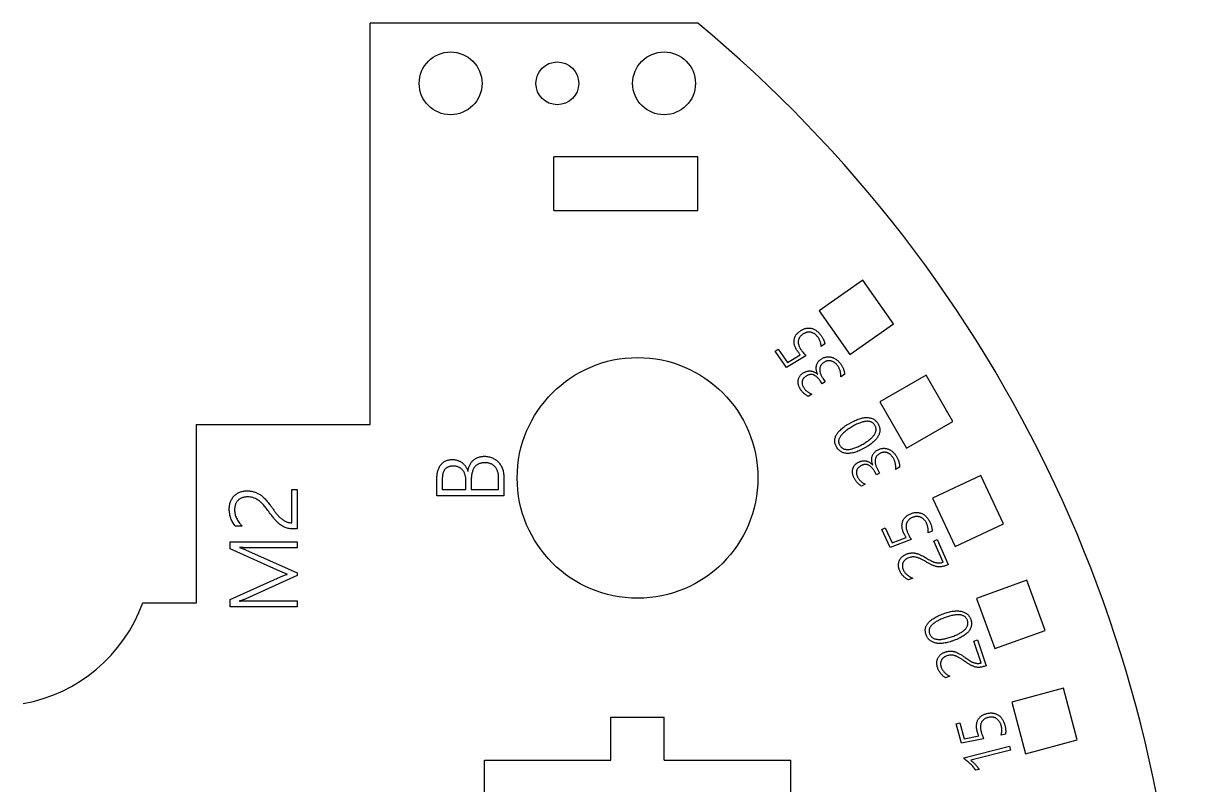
# Model space of a CAD drawing. Header units: millimetres. Extents: x 17 to 217, y -252 to -83.
# Drawn here: x 130 to 216.6, y -140 to -83.1 of the extents above; entities that cross this region are included whole.
import ezdxf

# ---------------------------------------------------------------- set-up
doc = ezdxf.new("R2010")
doc.units = ezdxf.units.MM

msp = doc.modelspace()

# ---------------------------------------------------------------- linework, layer by layer
at = {"color": 7, "linetype": 'Continuous', "lineweight": 25}
for p, q in [((155.937, -113.061), (155.937, -83.061)), ((180.437, -83.061), (155.937, -83.061)), ((180.437, -93.061), (169.687, -93.061)), ((169.687, -97.061), (169.687, -93.061)), ((180.437, -97.061), (180.437, -93.061)), ((169.687, -97.061), (180.437, -97.061)), ((192.781, -102.272), (189.505, -104.566)), ((195.076, -105.549), (192.781, -102.272)), ((189.505, -104.566), (191.799, -107.843)), ((191.799, -107.843), (195.076, -105.549)), ((189.937, -107.036), (189.664, -107.229)), ((186.217, -107.593), (186.443, -107.432)), ((187.083, -108.811), (186.217, -107.593)), ((186.443, -107.432), (187.158, -108.438)), ((188.511, -107.925), (187.083, -108.811)), ((187.158, -108.438), (188.107, -107.852)), ((189.403, -109.314), (189.411, -109.309)), ((189.746, -110.029), (189.607, -109.82)), ((189.967, -109.882), (189.746, -110.029)), ((189.816, -109.654), (189.967, -109.882)), ((191.418, -109.318), (191.137, -109.505)), ((197.517, -109.381), (194.053, -111.381)), ((199.517, -112.845), (197.517, -109.381)), ((188.959, -110.791), (188.701, -110.962)), ((194.053, -111.381), (196.053, -114.845)), ((142.937, -113.061), (142.937, -126.421)), ((142.937, -113.061), (155.937, -113.061)), ((196.053, -114.845), (199.517, -112.845)), ((193.516, -116.086), (193.525, -116.082)), ((163.246, -116.554), (163.26, -116.554)), ((193.798, -116.83), (193.677, -116.609)), ((194.031, -116.702), (193.798, -116.83)), ((193.9, -116.463), (194.031, -116.702)), ((195.529, -116.263), (195.232, -116.426)), ((201.615, -116.876), (197.99, -118.566)), ((203.306, -120.501), (201.615, -116.876)), ((160.937, -118.389), (160.937, -117.029)), ((161.332, -117.178), (161.332, -117.928)), ((163.108, -117.928), (163.108, -117.283)), ((163.503, -117.228), (163.503, -117.928)), ((165.542, -117.928), (165.542, -117.071)), ((165.937, -116.998), (165.937, -118.389)), ((192.946, -117.524), (192.674, -117.673)), ((150.08, -117.927), (150.475, -117.927)), ((150.08, -120.412), (150.08, -117.927)), ((150.475, -117.927), (150.475, -120.873)), ((165.937, -118.389), (160.937, -118.389)), ((161.332, -117.928), (163.108, -117.928)), ((163.503, -117.928), (165.542, -117.928)), ((197.99, -118.566), (199.681, -122.192)), ((146.378, -120.679), (145.885, -120.679)), ((150.475, -120.873), (150.239, -120.873)), ((194.191, -120.917), (194.444, -120.798)), ((194.828, -122.274), (194.191, -120.917)), ((194.444, -120.798), (194.969, -121.919)), ((197.96, -121.034), (197.656, -121.176)), ((199.681, -122.192), (203.306, -120.501)), ((145.475, -122.36), (145.475, -121.843)), ((145.475, -121.843), (150.475, -121.843)), ((150.475, -121.843), (150.475, -122.297)), ((196.395, -121.656), (194.828, -122.274)), ((194.969, -121.919), (196.01, -121.511)), ((198.083, -121.783), (198.335, -121.672)), ((198.775, -123.354), (198.083, -121.783)), ((198.335, -121.672), (199.157, -123.534)), ((149.237, -124.063), (145.475, -122.36)), ((146.169, -122.256), (146.169, -122.269)), ((146.629, -122.433), (150.475, -124.167)), ((150.475, -122.297), (147.023, -122.297)), ((199.157, -123.534), (199.006, -123.601)), ((145.475, -126.155), (149.233, -124.466)), ((150.475, -124.365), (146.653, -126.104)), ((149.739, -124.272), (149.739, -124.25)), ((150.475, -124.167), (150.475, -124.365)), ((196.515, -124.553), (196.203, -124.69)), ((205.045, -124.699), (201.286, -126.068)), ((206.413, -128.458), (205.045, -124.699)), ((138.937, -126.421), (138.937, -126.397)), ((142.937, -126.421), (138.937, -126.421)), ((145.475, -126.7), (145.475, -126.155)), ((146.161, -126.26), (146.161, -126.273)), ((146.985, -126.249), (150.475, -126.249)), ((150.475, -126.249), (150.475, -126.7)), ((201.286, -126.068), (202.654, -129.826)), ((150.475, -126.7), (145.475, -126.7)), ((202.654, -129.826), (206.413, -128.458)), ((201.083, -129.269), (201.343, -129.179)), ((201.64, -130.887), (201.083, -129.269)), ((201.343, -129.179), (202.004, -131.099)), ((202.004, -131.099), (201.848, -131.153)), ((199.295, -131.89), (198.973, -132)), ((207.779, -132.792), (203.916, -133.827)), ((208.815, -136.656), (207.779, -132.792)), ((203.916, -133.827), (204.951, -137.691)), ((173.937, -134.961), (177.937, -134.961)), ((173.937, -138.161), (173.937, -134.961)), ((177.937, -138.161), (177.937, -134.961)), ((199.759, -135.457), (200.027, -135.384)), ((200.154, -136.898), (199.759, -135.457)), ((200.027, -135.384), (200.352, -136.574)), ((201.798, -136.558), (200.154, -136.898)), ((200.352, -136.574), (201.444, -136.35)), ((203.44, -136.212), (203.118, -136.301)), ((204.951, -137.691), (208.815, -136.656)), ((200.342, -137.978), (203.754, -137.121)), ((203.829, -137.419), (200.845, -138.169)), ((203.754, -137.121), (203.829, -137.419)), ((164.487, -181.961), (164.487, -138.161)), ((164.487, -138.161), (173.937, -138.161)), ((177.937, -138.161), (187.387, -138.161)), ((187.387, -181.961), (187.387, -138.161)), ((200.364, -138.064), (200.342, -137.978)), ((201.481, -138.858), (201.218, -138.924))]:
    msp.add_line(p, q, dxfattribs=at)
for centre, radius in [((161.957, -87.561), 2.35), ((177.917, -87.561), 2.35), ((169.937, -87.561), 1.6), ((175.937, -117.061), 9)]:
    msp.add_circle(centre, radius, dxfattribs=at)
for centre, radius, start, end in [((116.633, -160.061), 100, 309.64611, 50.35389), ((127.937, -122.411), 11.7, 280.13716, 340.08028)]:
    msp.add_arc(centre, radius, start, end, dxfattribs=at)
for points, knots in [([(187.904, -107.591), (187.879, -107.554), (187.831, -107.483), (187.769, -107.373), (187.719, -107.265), (187.681, -107.159), (187.654, -107.054), (187.638, -106.951), (187.634, -106.85), (187.64, -106.752), (187.658, -106.657), (187.687, -106.564), (187.726, -106.474), (187.776, -106.387), (187.838, -106.304), (187.91, -106.224), (187.992, -106.149), (188.052, -106.103), (188.084, -106.08)], [0, 0, 0, 0, 0.076789, 0.149445, 0.218186, 0.283535, 0.345803, 0.406047, 0.463608, 0.520416, 0.57641, 0.632281, 0.688755, 0.746533, 0.80618, 0.868131, 0.932377, 1, 1, 1, 1]), ([(188.287, -106.321), (188.263, -106.339), (188.215, -106.375), (188.151, -106.434), (188.095, -106.495), (188.049, -106.559), (188.011, -106.626), (187.981, -106.696), (187.962, -106.769), (187.95, -106.844), (187.948, -106.922), (187.955, -107.001), (187.97, -107.083), (187.996, -107.166), (188.03, -107.251), (188.073, -107.339), (188.125, -107.428), (188.165, -107.486), (188.186, -107.517)], [0, 0, 0, 0, 0.06684, 0.130269, 0.19042, 0.247936, 0.303843, 0.35888, 0.413679, 0.468705, 0.525197, 0.582893, 0.643553, 0.706822, 0.773781, 0.844683, 0.919677, 1, 1, 1, 1]), ([(188.084, -106.08), (188.116, -106.057), (188.181, -106.013), (188.283, -105.959), (188.386, -105.916), (188.491, -105.885), (188.596, -105.866), (188.7, -105.856), (188.804, -105.859), (188.907, -105.873), (189.009, -105.899), (189.11, -105.935), (189.208, -105.986), (189.304, -106.047), (189.399, -106.12), (189.49, -106.205), (189.577, -106.302), (189.63, -106.373), (189.657, -106.41)], [0, 0, 0, 0, 0.065755, 0.129004, 0.190293, 0.250223, 0.309052, 0.3663, 0.423344, 0.480125, 0.537718, 0.596414, 0.656849, 0.719695, 0.785157, 0.853417, 0.924774, 1, 1, 1, 1]), ([(189.435, -106.552), (189.416, -106.526), (189.379, -106.476), (189.316, -106.409), (189.252, -106.349), (189.184, -106.297), (189.114, -106.253), (189.043, -106.217), (188.969, -106.19), (188.895, -106.171), (188.819, -106.16), (188.742, -106.158), (188.665, -106.163), (188.588, -106.179), (188.51, -106.201), (188.434, -106.233), (188.359, -106.272), (188.311, -106.304), (188.287, -106.321)], [0, 0, 0, 0, 0.072455, 0.14169, 0.208252, 0.272645, 0.335427, 0.395518, 0.454525, 0.512795, 0.570334, 0.628403, 0.686608, 0.74627, 0.807326, 0.869508, 0.933215, 1, 1, 1, 1]), ([(189.664, -107.229), (189.661, -107.197), (189.655, -107.133), (189.64, -107.039), (189.618, -106.948), (189.593, -106.861), (189.561, -106.778), (189.525, -106.699), (189.483, -106.623), (189.451, -106.576), (189.435, -106.552)], [0, 0, 0, 0, 0.135899, 0.267009, 0.394861, 0.519485, 0.641953, 0.762935, 0.881791, 1, 1, 1, 1]), ([(189.657, -106.41), (189.676, -106.438), (189.715, -106.493), (189.765, -106.577), (189.812, -106.657), (189.85, -106.737), (189.881, -106.814), (189.907, -106.89), (189.926, -106.963), (189.933, -107.012), (189.937, -107.036)], [0, 0, 0, 0, 0.1487968, 0.2903153, 0.4241602, 0.5514549, 0.6717955, 0.7864038, 0.8961534, 1, 1, 1, 1]), ([(188.107, -107.852), (188.086, -107.826), (188.047, -107.778), (187.993, -107.708), (187.945, -107.647), (187.917, -107.608), (187.904, -107.591)], [0, 0, 0, 0, 0.300536, 0.564898, 0.800474, 1, 1, 1, 1]), ([(188.186, -107.517), (188.206, -107.544), (188.25, -107.603), (188.324, -107.698), (188.412, -107.807), (188.477, -107.884), (188.511, -107.925)], [0, 0, 0, 0, 0.193032, 0.42329, 0.692538, 1, 1, 1, 1]), ([(189.411, -109.309), (189.399, -109.284), (189.375, -109.234), (189.346, -109.158), (189.322, -109.08), (189.305, -109.002), (189.294, -108.925), (189.292, -108.847), (189.295, -108.771), (189.305, -108.696), (189.324, -108.622), (189.35, -108.55), (189.383, -108.48), (189.423, -108.413), (189.472, -108.348), (189.528, -108.287), (189.592, -108.23), (189.64, -108.196), (189.664, -108.179)], [0, 0, 0, 0, 0.0655178, 0.1290831, 0.1922599, 0.2547166, 0.3163025, 0.3762553, 0.435677, 0.4950651, 0.5545334, 0.6140146, 0.67407, 0.7355283, 0.7985466, 0.8633276, 0.9305425, 1, 1, 1, 1]), ([(189.664, -108.179), (189.698, -108.158), (189.764, -108.117), (189.867, -108.069), (189.971, -108.034), (190.075, -108.014), (190.178, -108.005), (190.281, -108.007), (190.381, -108.02), (190.48, -108.046), (190.577, -108.08), (190.67, -108.126), (190.761, -108.181), (190.849, -108.246), (190.933, -108.319), (191.012, -108.4), (191.086, -108.489), (191.131, -108.553), (191.153, -108.585)], [0, 0, 0, 0, 0.068651, 0.134029, 0.196546, 0.257471, 0.317466, 0.376009, 0.434243, 0.492912, 0.55208, 0.611577, 0.672929, 0.735883, 0.799992, 0.865404, 0.93196, 1, 1, 1, 1]), ([(188.295, -109.234), (188.318, -109.219), (188.365, -109.19), (188.436, -109.152), (188.507, -109.121), (188.577, -109.095), (188.648, -109.078), (188.718, -109.066), (188.788, -109.061), (188.858, -109.062), (188.928, -109.071), (188.997, -109.086), (189.066, -109.107), (189.134, -109.136), (189.203, -109.17), (189.27, -109.212), (189.337, -109.26), (189.381, -109.296), (189.403, -109.314)], [0, 0, 0, 0, 0.069498, 0.135868, 0.199936, 0.261514, 0.321392, 0.380202, 0.437818, 0.4953, 0.553199, 0.6114, 0.670942, 0.73193, 0.794872, 0.860144, 0.928656, 1, 1, 1, 1]), ([(189.867, -108.424), (189.843, -108.441), (189.797, -108.473), (189.735, -108.528), (189.682, -108.587), (189.638, -108.65), (189.604, -108.716), (189.578, -108.785), (189.562, -108.859), (189.554, -108.935), (189.556, -109.015), (189.567, -109.098), (189.586, -109.184), (189.615, -109.272), (189.652, -109.364), (189.697, -109.459), (189.753, -109.557), (189.794, -109.621), (189.816, -109.654)], [0, 0, 0, 0, 0.062313, 0.121169, 0.177502, 0.231329, 0.284348, 0.336762, 0.390226, 0.444717, 0.501465, 0.560719, 0.623524, 0.689529, 0.759989, 0.835218, 0.914832, 1, 1, 1, 1]), ([(190.926, -108.725), (190.911, -108.702), (190.881, -108.658), (190.83, -108.597), (190.777, -108.539), (190.719, -108.486), (190.659, -108.438), (190.597, -108.395), (190.532, -108.361), (190.465, -108.333), (190.395, -108.313), (190.324, -108.301), (190.25, -108.298), (190.175, -108.302), (190.098, -108.315), (190.021, -108.341), (189.943, -108.376), (189.893, -108.408), (189.867, -108.424)], [0, 0, 0, 0, 0.065147, 0.129297, 0.192359, 0.255422, 0.317606, 0.378131, 0.436905, 0.49557, 0.553246, 0.611192, 0.670102, 0.730753, 0.792835, 0.857691, 0.926717, 1, 1, 1, 1]), ([(191.137, -109.505), (191.137, -109.468), (191.137, -109.395), (191.128, -109.288), (191.112, -109.184), (191.089, -109.084), (191.06, -108.988), (191.022, -108.897), (190.979, -108.808), (190.944, -108.752), (190.926, -108.725)], [0, 0, 0, 0, 0.134832, 0.265743, 0.393478, 0.517591, 0.639779, 0.759982, 0.879797, 1, 1, 1, 1]), ([(191.153, -108.585), (191.172, -108.615), (191.21, -108.674), (191.261, -108.766), (191.304, -108.857), (191.342, -108.948), (191.37, -109.041), (191.394, -109.133), (191.411, -109.225), (191.416, -109.287), (191.418, -109.318)], [0, 0, 0, 0, 0.135838, 0.26835, 0.395953, 0.52112, 0.64379, 0.763619, 0.882426, 1, 1, 1, 1]), ([(188.127, -110.45), (188.111, -110.424), (188.078, -110.374), (188.038, -110.294), (188.002, -110.214), (187.974, -110.131), (187.952, -110.048), (187.939, -109.965), (187.935, -109.882), (187.938, -109.801), (187.951, -109.721), (187.971, -109.643), (188.002, -109.567), (188.039, -109.492), (188.087, -109.42), (188.146, -109.352), (188.215, -109.289), (188.268, -109.253), (188.295, -109.234)], [0, 0, 0, 0, 0.065291, 0.130086, 0.193565, 0.257087, 0.319634, 0.380447, 0.439606, 0.498226, 0.556422, 0.614863, 0.673914, 0.734337, 0.796602, 0.861408, 0.92869, 1, 1, 1, 1]), ([(188.537, -109.455), (188.516, -109.469), (188.477, -109.497), (188.423, -109.542), (188.376, -109.589), (188.335, -109.637), (188.302, -109.688), (188.274, -109.74), (188.255, -109.795), (188.241, -109.851), (188.235, -109.909), (188.234, -109.968), (188.243, -110.029), (188.257, -110.091), (188.28, -110.155), (188.308, -110.221), (188.344, -110.288), (188.372, -110.332), (188.386, -110.355)], [0, 0, 0, 0, 0.071092, 0.137649, 0.201073, 0.261366, 0.319791, 0.375714, 0.430749, 0.485961, 0.54134, 0.597739, 0.655979, 0.7173, 0.781982, 0.85015, 0.922497, 1, 1, 1, 1]), ([(189.607, -109.82), (189.587, -109.79), (189.548, -109.732), (189.484, -109.653), (189.421, -109.581), (189.356, -109.519), (189.291, -109.466), (189.225, -109.421), (189.158, -109.385), (189.09, -109.358), (189.022, -109.339), (188.953, -109.33), (188.884, -109.329), (188.814, -109.336), (188.745, -109.354), (188.675, -109.378), (188.605, -109.412), (188.56, -109.44), (188.537, -109.455)], [0, 0, 0, 0, 0.0839, 0.162711, 0.23646, 0.305817, 0.371208, 0.433091, 0.491746, 0.548113, 0.602906, 0.656275, 0.709716, 0.763437, 0.819021, 0.876349, 0.936226, 1, 1, 1, 1]), ([(188.701, -110.962), (188.672, -110.946), (188.613, -110.914), (188.53, -110.86), (188.451, -110.802), (188.377, -110.739), (188.307, -110.673), (188.242, -110.603), (188.182, -110.528), (188.145, -110.476), (188.127, -110.45)], [0, 0, 0, 0, 0.129871, 0.257117, 0.382984, 0.507935, 0.631157, 0.7538, 0.877011, 1, 1, 1, 1]), ([(188.386, -110.355), (188.403, -110.378), (188.435, -110.425), (188.493, -110.49), (188.556, -110.551), (188.624, -110.609), (188.699, -110.661), (188.78, -110.709), (188.867, -110.753), (188.928, -110.779), (188.959, -110.791)], [0, 0, 0, 0, 0.117349, 0.235572, 0.355582, 0.476759, 0.601322, 0.730039, 0.862742, 1, 1, 1, 1]), ([(191.822, -112.958), (191.883, -112.924), (192.003, -112.857), (192.183, -112.77), (192.356, -112.696), (192.523, -112.637), (192.683, -112.593), (192.836, -112.562), (192.982, -112.546), (193.121, -112.543), (193.252, -112.556), (193.376, -112.58), (193.491, -112.621), (193.598, -112.676), (193.696, -112.743), (193.785, -112.825), (193.866, -112.92), (193.91, -112.992), (193.932, -113.028)], [0, 0, 0, 0, 0.089635, 0.173866, 0.253167, 0.327691, 0.397571, 0.463221, 0.524954, 0.583348, 0.638676, 0.691585, 0.742723, 0.792805, 0.842969, 0.893624, 0.945686, 1, 1, 1, 1]), ([(190.807, -114.739), (190.787, -114.702), (190.749, -114.63), (190.708, -114.516), (190.683, -114.403), (190.674, -114.29), (190.681, -114.178), (190.705, -114.065), (190.746, -113.953), (190.802, -113.84), (190.874, -113.729), (190.962, -113.617), (191.066, -113.507), (191.186, -113.396), (191.322, -113.286), (191.473, -113.175), (191.641, -113.064), (191.76, -112.994), (191.822, -112.958)], [0, 0, 0, 0, 0.054743, 0.106404, 0.156176, 0.204911, 0.253296, 0.302939, 0.354206, 0.408124, 0.46554, 0.526882, 0.592596, 0.663108, 0.738956, 0.820157, 0.907166, 1, 1, 1, 1]), ([(192.013, -113.214), (191.96, -113.245), (191.856, -113.306), (191.71, -113.401), (191.575, -113.493), (191.456, -113.586), (191.348, -113.677), (191.255, -113.768), (191.174, -113.857), (191.106, -113.945), (191.053, -114.033), (191.012, -114.12), (190.984, -114.206), (190.971, -114.292), (190.969, -114.376), (190.983, -114.46), (191.009, -114.542), (191.037, -114.594), (191.051, -114.621)], [0, 0, 0, 0, 0.098229, 0.190518, 0.276467, 0.356671, 0.430636, 0.499604, 0.563087, 0.621452, 0.675809, 0.725979, 0.773551, 0.818752, 0.863014, 0.907046, 0.952359, 1, 1, 1, 1]), ([(193.686, -113.13), (193.67, -113.105), (193.639, -113.055), (193.58, -112.99), (193.513, -112.936), (193.438, -112.893), (193.357, -112.86), (193.267, -112.838), (193.171, -112.828), (193.069, -112.828), (192.959, -112.839), (192.843, -112.861), (192.72, -112.894), (192.591, -112.937), (192.454, -112.99), (192.313, -113.055), (192.164, -113.129), (192.064, -113.185), (192.013, -113.214)], [0, 0, 0, 0, 0.04868, 0.09488, 0.141003, 0.186816, 0.233721, 0.282861, 0.334309, 0.389254, 0.448292, 0.511531, 0.579834, 0.653317, 0.731967, 0.815807, 0.905051, 1, 1, 1, 1]), ([(192.796, -114.527), (192.846, -114.497), (192.943, -114.44), (193.081, -114.35), (193.207, -114.261), (193.32, -114.172), (193.42, -114.082), (193.509, -113.994), (193.585, -113.905), (193.648, -113.817), (193.699, -113.728), (193.737, -113.641), (193.762, -113.553), (193.774, -113.467), (193.772, -113.38), (193.757, -113.295), (193.729, -113.211), (193.701, -113.158), (193.686, -113.13)], [0, 0, 0, 0, 0.0947, 0.183654, 0.267201, 0.345212, 0.417926, 0.485632, 0.548654, 0.60766, 0.662606, 0.714108, 0.762809, 0.809743, 0.855893, 0.90236, 0.949785, 1, 1, 1, 1]), ([(193.932, -113.028), (193.951, -113.064), (193.988, -113.133), (194.027, -113.243), (194.05, -113.354), (194.059, -113.467), (194.052, -113.579), (194.03, -113.693), (193.992, -113.805), (193.94, -113.918), (193.872, -114.031), (193.79, -114.143), (193.691, -114.254), (193.577, -114.365), (193.448, -114.474), (193.305, -114.582), (193.146, -114.689), (193.033, -114.756), (192.975, -114.79)], [0, 0, 0, 0, 0.053655, 0.104882, 0.155225, 0.204939, 0.254923, 0.305389, 0.358305, 0.413257, 0.471303, 0.533188, 0.599184, 0.669738, 0.74477, 0.824776, 0.909629, 1, 1, 1, 1]), ([(192.975, -114.79), (192.91, -114.827), (192.785, -114.897), (192.597, -114.989), (192.417, -115.067), (192.245, -115.129), (192.08, -115.178), (191.923, -115.211), (191.774, -115.229), (191.632, -115.232), (191.498, -115.222), (191.373, -115.195), (191.256, -115.156), (191.148, -115.1), (191.048, -115.032), (190.958, -114.948), (190.876, -114.851), (190.83, -114.777), (190.807, -114.739)], [0, 0, 0, 0, 0.091326, 0.176988, 0.257447, 0.332307, 0.402682, 0.468394, 0.529956, 0.587896, 0.64282, 0.694888, 0.745059, 0.7944, 0.843575, 0.893841, 0.945499, 1, 1, 1, 1]), ([(191.051, -114.621), (191.067, -114.647), (191.099, -114.699), (191.16, -114.766), (191.227, -114.824), (191.303, -114.868), (191.387, -114.903), (191.478, -114.925), (191.577, -114.937), (191.683, -114.937), (191.797, -114.926), (191.918, -114.904), (192.047, -114.869), (192.182, -114.824), (192.326, -114.766), (192.477, -114.698), (192.635, -114.618), (192.741, -114.558), (192.796, -114.527)], [0, 0, 0, 0, 0.048197, 0.094221, 0.139048, 0.184066, 0.229898, 0.278066, 0.328828, 0.383226, 0.441895, 0.504982, 0.573346, 0.646886, 0.726206, 0.811501, 0.902769, 1, 1, 1, 1]), ([(193.525, -116.082), (193.515, -116.056), (193.496, -116.004), (193.473, -115.926), (193.457, -115.846), (193.446, -115.767), (193.442, -115.688), (193.445, -115.611), (193.456, -115.535), (193.472, -115.461), (193.498, -115.389), (193.529, -115.319), (193.569, -115.252), (193.615, -115.188), (193.669, -115.128), (193.73, -115.071), (193.8, -115.021), (193.85, -114.992), (193.875, -114.977)], [0, 0, 0, 0, 0.064855, 0.128864, 0.191675, 0.254287, 0.315854, 0.376291, 0.436159, 0.495299, 0.554527, 0.614279, 0.674625, 0.736139, 0.799318, 0.864023, 0.93063, 1, 1, 1, 1]), ([(193.875, -114.977), (193.911, -114.958), (193.98, -114.923), (194.087, -114.883), (194.194, -114.858), (194.299, -114.845), (194.403, -114.846), (194.505, -114.856), (194.604, -114.878), (194.701, -114.911), (194.794, -114.955), (194.884, -115.007), (194.97, -115.071), (195.052, -115.144), (195.13, -115.223), (195.201, -115.312), (195.269, -115.406), (195.308, -115.474), (195.327, -115.509)], [0, 0, 0, 0, 0.06864, 0.133854, 0.196821, 0.25763, 0.317226, 0.375917, 0.434049, 0.492266, 0.551251, 0.611249, 0.672562, 0.735613, 0.799984, 0.865265, 0.931745, 1, 1, 1, 1]), ([(195.089, -115.628), (195.075, -115.605), (195.049, -115.559), (195.004, -115.493), (194.956, -115.43), (194.903, -115.372), (194.848, -115.319), (194.789, -115.272), (194.726, -115.232), (194.661, -115.198), (194.594, -115.171), (194.523, -115.154), (194.45, -115.144), (194.375, -115.142), (194.297, -115.149), (194.218, -115.168), (194.136, -115.197), (194.084, -115.224), (194.057, -115.238)], [0, 0, 0, 0, 0.064867, 0.128853, 0.192202, 0.255119, 0.317169, 0.377573, 0.43651, 0.495358, 0.553432, 0.611595, 0.670241, 0.730646, 0.792428, 0.857368, 0.926377, 1, 1, 1, 1]), ([(160.937, -117.029), (160.938, -116.979), (160.94, -116.881), (160.956, -116.738), (160.981, -116.602), (161.017, -116.474), (161.062, -116.354), (161.116, -116.243), (161.178, -116.141), (161.249, -116.048), (161.328, -115.966), (161.414, -115.893), (161.508, -115.83), (161.609, -115.779), (161.716, -115.737), (161.83, -115.709), (161.948, -115.69), (162.028, -115.688), (162.069, -115.687)], [0, 0, 0, 0, 0.076063, 0.148856, 0.218807, 0.285893, 0.350977, 0.41292, 0.473465, 0.531783, 0.589973, 0.646506, 0.703547, 0.760831, 0.818848, 0.877948, 0.937961, 1, 1, 1, 1]), ([(162.069, -115.687), (162.104, -115.688), (162.173, -115.69), (162.274, -115.699), (162.372, -115.72), (162.467, -115.745), (162.557, -115.778), (162.645, -115.817), (162.728, -115.862), (162.806, -115.915), (162.88, -115.974), (162.949, -116.038), (163.011, -116.111), (163.071, -116.188), (163.124, -116.271), (163.172, -116.36), (163.213, -116.455), (163.235, -116.521), (163.246, -116.554)], [0, 0, 0, 0, 0.0667128, 0.1310927, 0.194409, 0.2567155, 0.3179118, 0.3787617, 0.4384314, 0.4982477, 0.5582636, 0.6183684, 0.6790496, 0.7406147, 0.8035215, 0.8672614, 0.9328247, 1, 1, 1, 1]), ([(163.26, -116.554), (163.266, -116.514), (163.276, -116.433), (163.301, -116.316), (163.338, -116.205), (163.382, -116.1), (163.435, -116.001), (163.496, -115.909), (163.565, -115.825), (163.64, -115.748), (163.724, -115.679), (163.814, -115.618), (163.912, -115.567), (164.015, -115.522), (164.125, -115.488), (164.24, -115.461), (164.36, -115.447), (164.442, -115.445), (164.484, -115.444)], [0, 0, 0, 0, 0.0676299, 0.1327418, 0.1966145, 0.2588913, 0.320316, 0.3803912, 0.4391749, 0.4984519, 0.5575926, 0.6167333, 0.6766344, 0.7383932, 0.8015582, 0.8655719, 0.9318665, 1, 1, 1, 1]), ([(164.504, -115.926), (164.464, -115.927), (164.385, -115.929), (164.271, -115.945), (164.165, -115.97), (164.066, -116.005), (163.976, -116.052), (163.892, -116.107), (163.818, -116.174), (163.751, -116.251), (163.692, -116.338), (163.642, -116.436), (163.598, -116.543), (163.564, -116.661), (163.536, -116.788), (163.516, -116.926), (163.505, -117.073), (163.504, -117.175), (163.503, -117.228)], [0, 0, 0, 0, 0.064773, 0.125659, 0.183788, 0.239126, 0.293332, 0.346266, 0.399099, 0.452755, 0.509191, 0.567327, 0.628332, 0.693575, 0.763174, 0.836856, 0.916061, 1, 1, 1, 1]), ([(164.484, -115.444), (164.536, -115.446), (164.64, -115.448), (164.791, -115.47), (164.936, -115.506), (165.073, -115.557), (165.202, -115.62), (165.323, -115.693), (165.433, -115.781), (165.534, -115.879), (165.626, -115.987), (165.707, -116.105), (165.775, -116.233), (165.834, -116.371), (165.88, -116.517), (165.913, -116.671), (165.934, -116.832), (165.936, -116.943), (165.937, -116.998)], [0, 0, 0, 0, 0.065967, 0.129924, 0.192079, 0.253127, 0.313034, 0.372204, 0.430794, 0.48958, 0.548865, 0.608359, 0.669064, 0.731783, 0.795941, 0.86158, 0.929747, 1, 1, 1, 1]), ([(165.542, -117.071), (165.542, -117.027), (165.54, -116.94), (165.528, -116.813), (165.506, -116.695), (165.477, -116.584), (165.439, -116.482), (165.392, -116.388), (165.338, -116.301), (165.274, -116.223), (165.203, -116.152), (165.124, -116.092), (165.038, -116.04), (164.945, -115.998), (164.844, -115.967), (164.738, -115.943), (164.623, -115.93), (164.545, -115.927), (164.504, -115.926)], [0, 0, 0, 0, 0.0759922, 0.1481997, 0.2165029, 0.2812762, 0.3430276, 0.4023427, 0.4603749, 0.5176819, 0.5742846, 0.6301437, 0.6867585, 0.744543, 0.804042, 0.8662753, 0.9309932, 1, 1, 1, 1]), ([(192.146, -117.11), (192.132, -117.083), (192.105, -117.03), (192.07, -116.948), (192.042, -116.864), (192.02, -116.78), (192.006, -116.695), (192, -116.611), (192.002, -116.528), (192.013, -116.448), (192.032, -116.369), (192.059, -116.292), (192.096, -116.218), (192.139, -116.147), (192.193, -116.079), (192.259, -116.017), (192.333, -115.96), (192.388, -115.927), (192.417, -115.911)], [0, 0, 0, 0, 0.065353, 0.129448, 0.193172, 0.256722, 0.3191, 0.379743, 0.438729, 0.497687, 0.556261, 0.614482, 0.673875, 0.734205, 0.796586, 0.861139, 0.928417, 1, 1, 1, 1]), ([(192.417, -115.911), (192.442, -115.898), (192.49, -115.872), (192.565, -115.841), (192.639, -115.816), (192.711, -115.797), (192.783, -115.785), (192.854, -115.779), (192.925, -115.781), (192.994, -115.788), (193.063, -115.803), (193.131, -115.823), (193.197, -115.851), (193.263, -115.885), (193.328, -115.925), (193.392, -115.972), (193.456, -116.026), (193.496, -116.065), (193.516, -116.086)], [0, 0, 0, 0, 0.069639, 0.136283, 0.199965, 0.261583, 0.321539, 0.380265, 0.438231, 0.495959, 0.553363, 0.611508, 0.671083, 0.731559, 0.794914, 0.860247, 0.928379, 1, 1, 1, 1]), ([(193.677, -116.609), (193.659, -116.577), (193.624, -116.517), (193.569, -116.431), (193.511, -116.355), (193.452, -116.287), (193.392, -116.228), (193.33, -116.177), (193.266, -116.135), (193.201, -116.103), (193.134, -116.078), (193.066, -116.062), (192.998, -116.056), (192.927, -116.057), (192.856, -116.069), (192.784, -116.088), (192.712, -116.117), (192.664, -116.141), (192.64, -116.153)], [0, 0, 0, 0, 0.083998, 0.162667, 0.236433, 0.305774, 0.371075, 0.433226, 0.491618, 0.548156, 0.602584, 0.656184, 0.709183, 0.763061, 0.818643, 0.876109, 0.936331, 1, 1, 1, 1]), ([(194.057, -115.238), (194.032, -115.253), (193.983, -115.281), (193.916, -115.331), (193.859, -115.385), (193.809, -115.444), (193.769, -115.507), (193.737, -115.574), (193.715, -115.646), (193.7, -115.721), (193.696, -115.801), (193.699, -115.885), (193.711, -115.972), (193.732, -116.063), (193.761, -116.158), (193.799, -116.256), (193.846, -116.359), (193.882, -116.427), (193.9, -116.463)], [0, 0, 0, 0, 0.062175, 0.121029, 0.177189, 0.230662, 0.2841, 0.336577, 0.389665, 0.444206, 0.500946, 0.560137, 0.62292, 0.689279, 0.759649, 0.834865, 0.914748, 1, 1, 1, 1]), ([(195.232, -116.426), (195.235, -116.389), (195.241, -116.316), (195.242, -116.208), (195.236, -116.103), (195.222, -116.002), (195.199, -115.904), (195.17, -115.809), (195.134, -115.716), (195.104, -115.658), (195.089, -115.628)], [0, 0, 0, 0, 0.134831, 0.265882, 0.392858, 0.517347, 0.63929, 0.760106, 0.879701, 1, 1, 1, 1]), ([(195.327, -115.509), (195.344, -115.54), (195.377, -115.603), (195.419, -115.698), (195.454, -115.793), (195.483, -115.888), (195.506, -115.982), (195.52, -116.076), (195.529, -116.169), (195.529, -116.232), (195.529, -116.263)], [0, 0, 0, 0, 0.136214, 0.267759, 0.396258, 0.5213, 0.643121, 0.763207, 0.88229, 1, 1, 1, 1]), ([(162.145, -116.173), (162.112, -116.174), (162.048, -116.175), (161.956, -116.187), (161.87, -116.206), (161.789, -116.234), (161.716, -116.27), (161.649, -116.314), (161.587, -116.364), (161.534, -116.424), (161.485, -116.491), (161.444, -116.566), (161.409, -116.649), (161.38, -116.74), (161.36, -116.839), (161.342, -116.945), (161.334, -117.059), (161.333, -117.138), (161.332, -117.178)], [0, 0, 0, 0, 0.066794, 0.129134, 0.189003, 0.245726, 0.300754, 0.354552, 0.407867, 0.461503, 0.517263, 0.575129, 0.635557, 0.699753, 0.768067, 0.840528, 0.917944, 1, 1, 1, 1]), ([(163.108, -117.283), (163.107, -117.242), (163.106, -117.161), (163.094, -117.043), (163.072, -116.931), (163.044, -116.825), (163.006, -116.727), (162.964, -116.634), (162.91, -116.551), (162.852, -116.473), (162.786, -116.404), (162.712, -116.344), (162.633, -116.292), (162.546, -116.249), (162.454, -116.215), (162.356, -116.191), (162.252, -116.176), (162.181, -116.174), (162.145, -116.173)], [0, 0, 0, 0, 0.075038, 0.146087, 0.214889, 0.280449, 0.343997, 0.404994, 0.464322, 0.522709, 0.580138, 0.636962, 0.693866, 0.752076, 0.810909, 0.871641, 0.934227, 1, 1, 1, 1]), ([(192.64, -116.153), (192.618, -116.165), (192.576, -116.189), (192.52, -116.23), (192.468, -116.272), (192.424, -116.317), (192.386, -116.365), (192.354, -116.415), (192.33, -116.468), (192.311, -116.523), (192.3, -116.58), (192.294, -116.639), (192.297, -116.7), (192.306, -116.764), (192.323, -116.83), (192.346, -116.898), (192.375, -116.968), (192.4, -117.014), (192.412, -117.038)], [0, 0, 0, 0, 0.070876, 0.137534, 0.201134, 0.261115, 0.319087, 0.375193, 0.430742, 0.485892, 0.541255, 0.597778, 0.656172, 0.717208, 0.782218, 0.850244, 0.92322, 1, 1, 1, 1]), ([(192.674, -117.673), (192.646, -117.654), (192.59, -117.617), (192.513, -117.554), (192.438, -117.49), (192.371, -117.421), (192.306, -117.349), (192.247, -117.273), (192.194, -117.193), (192.162, -117.138), (192.146, -117.11)], [0, 0, 0, 0, 0.13019, 0.257761, 0.383463, 0.507602, 0.630657, 0.753836, 0.876446, 1, 1, 1, 1]), ([(192.412, -117.038), (192.426, -117.063), (192.455, -117.113), (192.507, -117.183), (192.564, -117.25), (192.629, -117.312), (192.699, -117.371), (192.775, -117.426), (192.858, -117.478), (192.916, -117.508), (192.946, -117.524)], [0, 0, 0, 0, 0.1176, 0.235992, 0.356001, 0.477739, 0.601945, 0.730791, 0.862835, 1, 1, 1, 1]), ([(145.409, -119.398), (145.41, -119.348), (145.411, -119.251), (145.43, -119.109), (145.457, -118.973), (145.497, -118.846), (145.547, -118.725), (145.61, -118.612), (145.683, -118.505), (145.767, -118.407), (145.86, -118.318), (145.961, -118.24), (146.071, -118.175), (146.186, -118.12), (146.31, -118.079), (146.441, -118.049), (146.578, -118.032), (146.673, -118.029), (146.721, -118.028)], [0, 0, 0, 0, 0.06985, 0.136791, 0.201186, 0.263768, 0.324837, 0.384739, 0.444967, 0.505751, 0.566363, 0.625775, 0.684728, 0.744817, 0.805259, 0.867506, 0.932536, 1, 1, 1, 1]), ([(146.772, -118.482), (146.736, -118.483), (146.664, -118.484), (146.561, -118.497), (146.462, -118.516), (146.371, -118.546), (146.284, -118.581), (146.204, -118.627), (146.129, -118.679), (146.062, -118.74), (146.001, -118.808), (145.948, -118.883), (145.902, -118.963), (145.867, -119.051), (145.837, -119.144), (145.819, -119.245), (145.806, -119.351), (145.804, -119.424), (145.804, -119.461)], [0, 0, 0, 0, 0.069856, 0.136836, 0.200637, 0.26208, 0.3214, 0.380376, 0.438481, 0.49678, 0.555079, 0.613185, 0.67216, 0.732088, 0.794788, 0.859881, 0.92817, 1, 1, 1, 1]), ([(146.721, -118.028), (146.764, -118.029), (146.849, -118.031), (146.975, -118.042), (147.097, -118.061), (147.216, -118.09), (147.331, -118.124), (147.443, -118.168), (147.551, -118.218), (147.656, -118.278), (147.761, -118.347), (147.868, -118.43), (147.975, -118.527), (148.085, -118.636), (148.198, -118.759), (148.313, -118.895), (148.431, -119.044), (148.507, -119.15), (148.546, -119.204)], [0, 0, 0, 0, 0.057023, 0.112432, 0.166941, 0.220374, 0.273319, 0.325735, 0.378147, 0.430606, 0.48543, 0.544423, 0.60817, 0.676299, 0.749601, 0.827906, 0.911338, 1, 1, 1, 1]), ([(148.299, -119.499), (148.263, -119.451), (148.194, -119.358), (148.089, -119.227), (147.988, -119.108), (147.891, -119.001), (147.796, -118.907), (147.705, -118.823), (147.616, -118.753), (147.504, -118.674), (147.359, -118.596), (147.174, -118.53), (146.977, -118.49), (146.841, -118.485), (146.772, -118.482)], [0, 0, 0, 0, 0.093465, 0.181279, 0.262345, 0.33792, 0.407727, 0.472294, 0.531118, 0.584699, 0.686483, 0.787971, 0.891932, 1, 1, 1, 1]), ([(145.885, -120.679), (145.847, -120.632), (145.772, -120.541), (145.674, -120.393), (145.593, -120.24), (145.526, -120.082), (145.473, -119.919), (145.436, -119.75), (145.413, -119.576), (145.41, -119.458), (145.409, -119.398)], [0, 0, 0, 0, 0.129439, 0.254785, 0.37827, 0.501306, 0.623511, 0.746379, 0.871823, 1, 1, 1, 1]), ([(145.804, -119.461), (145.806, -119.513), (145.809, -119.618), (145.837, -119.773), (145.883, -119.928), (145.946, -120.081), (146.027, -120.234), (146.126, -120.385), (146.244, -120.535), (146.333, -120.63), (146.378, -120.679)], [0, 0, 0, 0, 0.113325, 0.226627, 0.342969, 0.462108, 0.586619, 0.717288, 0.854564, 1, 1, 1, 1]), ([(150.239, -120.873), (150.178, -120.872), (150.059, -120.871), (149.887, -120.849), (149.729, -120.817), (149.581, -120.771), (149.442, -120.707), (149.307, -120.628), (149.175, -120.532), (149.066, -120.437), (148.975, -120.349), (148.9, -120.266), (148.817, -120.172), (148.728, -120.063), (148.631, -119.942), (148.525, -119.807), (148.415, -119.657), (148.338, -119.553), (148.299, -119.499)], [0, 0, 0, 0, 0.07368, 0.142872, 0.207176, 0.268064, 0.328089, 0.390037, 0.45546, 0.524579, 0.563269, 0.607519, 0.657945, 0.714042, 0.776684, 0.844985, 0.919364, 1, 1, 1, 1]), ([(148.546, -119.204), (148.596, -119.272), (148.696, -119.41), (148.845, -119.621), (149.005, -119.824), (149.151, -119.981), (149.276, -120.094), (149.375, -120.17), (149.478, -120.239), (149.585, -120.301), (149.698, -120.351), (149.82, -120.385), (149.948, -120.408), (150.035, -120.411), (150.08, -120.412)], [0, 0, 0, 0, 0.123961, 0.251558, 0.379393, 0.504706, 0.566524, 0.627693, 0.688438, 0.748779, 0.809346, 0.870832, 0.9343, 1, 1, 1, 1]), ([(195.856, -121.217), (195.838, -121.177), (195.803, -121.098), (195.761, -120.979), (195.732, -120.864), (195.713, -120.752), (195.706, -120.643), (195.709, -120.539), (195.722, -120.439), (195.746, -120.343), (195.781, -120.251), (195.826, -120.165), (195.881, -120.083), (195.946, -120.007), (196.022, -119.936), (196.107, -119.87), (196.202, -119.811), (196.269, -119.777), (196.304, -119.76)], [0, 0, 0, 0, 0.076708, 0.149131, 0.217987, 0.283181, 0.345994, 0.405828, 0.464114, 0.520749, 0.576897, 0.632784, 0.689481, 0.747025, 0.806724, 0.868345, 0.93257, 1, 1, 1, 1]), ([(196.462, -120.033), (196.434, -120.047), (196.381, -120.074), (196.307, -120.119), (196.241, -120.171), (196.183, -120.225), (196.134, -120.286), (196.092, -120.349), (196.06, -120.417), (196.034, -120.489), (196.018, -120.565), (196.012, -120.645), (196.012, -120.728), (196.023, -120.815), (196.04, -120.905), (196.068, -120.999), (196.102, -121.097), (196.132, -121.161), (196.147, -121.195)], [0, 0, 0, 0, 0.066991, 0.13033, 0.190666, 0.248384, 0.304527, 0.359391, 0.413904, 0.469109, 0.525633, 0.583192, 0.64362, 0.707042, 0.773891, 0.844832, 0.919977, 1, 1, 1, 1]), ([(196.304, -119.76), (196.341, -119.744), (196.413, -119.713), (196.523, -119.677), (196.632, -119.653), (196.741, -119.64), (196.848, -119.639), (196.953, -119.649), (197.055, -119.669), (197.153, -119.702), (197.249, -119.746), (197.341, -119.801), (197.43, -119.868), (197.514, -119.946), (197.593, -120.035), (197.668, -120.135), (197.736, -120.246), (197.776, -120.326), (197.796, -120.366)], [0, 0, 0, 0, 0.065864, 0.128967, 0.190347, 0.250387, 0.309241, 0.366403, 0.423269, 0.48033, 0.537711, 0.596795, 0.656892, 0.720049, 0.785459, 0.853662, 0.925049, 1, 1, 1, 1]), ([(197.553, -120.467), (197.538, -120.438), (197.511, -120.382), (197.462, -120.304), (197.409, -120.234), (197.351, -120.17), (197.29, -120.115), (197.226, -120.066), (197.158, -120.026), (197.088, -119.994), (197.015, -119.97), (196.94, -119.954), (196.863, -119.946), (196.784, -119.947), (196.703, -119.956), (196.623, -119.973), (196.541, -119.997), (196.488, -120.021), (196.462, -120.033)], [0, 0, 0, 0, 0.072412, 0.141742, 0.208328, 0.272843, 0.335087, 0.395561, 0.454681, 0.512981, 0.570622, 0.628136, 0.686868, 0.746379, 0.807299, 0.869755, 0.933687, 1, 1, 1, 1]), ([(197.796, -120.366), (197.81, -120.398), (197.838, -120.459), (197.874, -120.55), (197.904, -120.638), (197.927, -120.724), (197.946, -120.806), (197.957, -120.885), (197.962, -120.96), (197.961, -121.01), (197.96, -121.034)], [0, 0, 0, 0, 0.148675, 0.290419, 0.424197, 0.551369, 0.672623, 0.787218, 0.895768, 1, 1, 1, 1]), ([(196.01, -121.511), (195.994, -121.482), (195.963, -121.427), (195.922, -121.349), (195.886, -121.281), (195.866, -121.237), (195.856, -121.217)], [0, 0, 0, 0, 0.300632, 0.56663, 0.80006, 1, 1, 1, 1]), ([(196.147, -121.195), (196.162, -121.225), (196.194, -121.292), (196.251, -121.398), (196.318, -121.522), (196.368, -121.609), (196.395, -121.656)], [0, 0, 0, 0, 0.193204, 0.422795, 0.693108, 1, 1, 1, 1]), ([(197.656, -121.176), (197.659, -121.143), (197.665, -121.079), (197.666, -120.983), (197.662, -120.89), (197.652, -120.8), (197.637, -120.713), (197.614, -120.628), (197.587, -120.546), (197.564, -120.493), (197.553, -120.467)], [0, 0, 0, 0, 0.136273, 0.267249, 0.395413, 0.520285, 0.642404, 0.762587, 0.882193, 1, 1, 1, 1]), ([(147.023, -122.297), (146.999, -122.297), (146.948, -122.296), (146.867, -122.294), (146.775, -122.291), (146.673, -122.287), (146.561, -122.28), (146.439, -122.273), (146.307, -122.265), (146.216, -122.259), (146.169, -122.256)], [0, 0, 0, 0, 0.0829337, 0.1791087, 0.2861307, 0.4052072, 0.536403, 0.6784661, 0.8337976, 1, 1, 1, 1]), ([(146.169, -122.269), (146.218, -122.285), (146.309, -122.314), (146.435, -122.356), (146.54, -122.393), (146.602, -122.42), (146.629, -122.433)], [0, 0, 0, 0, 0.315804, 0.586384, 0.814494, 1, 1, 1, 1]), ([(195.546, -124.013), (195.532, -123.981), (195.506, -123.919), (195.478, -123.824), (195.458, -123.731), (195.447, -123.639), (195.446, -123.549), (195.452, -123.46), (195.47, -123.372), (195.495, -123.286), (195.529, -123.204), (195.572, -123.127), (195.622, -123.055), (195.68, -122.989), (195.746, -122.928), (195.82, -122.873), (195.902, -122.824), (195.961, -122.796), (195.991, -122.782)], [0, 0, 0, 0, 0.069974, 0.136814, 0.201282, 0.264261, 0.324907, 0.385256, 0.445567, 0.506322, 0.566738, 0.626617, 0.685362, 0.745032, 0.805312, 0.867876, 0.932418, 1, 1, 1, 1]), ([(195.991, -122.782), (196.019, -122.77), (196.073, -122.748), (196.156, -122.72), (196.238, -122.698), (196.321, -122.682), (196.404, -122.672), (196.486, -122.669), (196.568, -122.671), (196.651, -122.678), (196.737, -122.694), (196.827, -122.717), (196.922, -122.748), (197.022, -122.786), (197.127, -122.832), (197.237, -122.887), (197.353, -122.948), (197.431, -122.994), (197.471, -123.017)], [0, 0, 0, 0, 0.0570315, 0.1123864, 0.1671337, 0.2205379, 0.2733875, 0.3259051, 0.3779393, 0.4306436, 0.4853011, 0.5445409, 0.6077652, 0.6760592, 0.7495884, 0.8276718, 0.9112442, 1, 1, 1, 1]), ([(197.397, -123.273), (197.361, -123.252), (197.292, -123.213), (197.189, -123.159), (197.092, -123.112), (197.001, -123.071), (196.914, -123.037), (196.833, -123.01), (196.758, -122.99), (196.665, -122.972), (196.552, -122.962), (196.417, -122.973), (196.281, -123.002), (196.195, -123.036), (196.151, -123.054)], [0, 0, 0, 0, 0.093453, 0.181303, 0.262423, 0.338103, 0.408455, 0.472938, 0.531771, 0.585338, 0.687078, 0.788777, 0.892032, 1, 1, 1, 1]), ([(197.471, -123.017), (197.521, -123.046), (197.623, -123.105), (197.776, -123.197), (197.933, -123.281), (198.069, -123.34), (198.18, -123.378), (198.264, -123.398), (198.348, -123.413), (198.432, -123.422), (198.518, -123.422), (198.604, -123.41), (198.69, -123.388), (198.746, -123.366), (198.775, -123.354)], [0, 0, 0, 0, 0.12434, 0.251876, 0.379603, 0.505266, 0.567485, 0.628786, 0.689252, 0.749591, 0.810132, 0.871207, 0.934222, 1, 1, 1, 1]), ([(196.151, -123.054), (196.128, -123.065), (196.083, -123.086), (196.021, -123.123), (195.964, -123.163), (195.914, -123.207), (195.868, -123.254), (195.83, -123.304), (195.798, -123.359), (195.772, -123.416), (195.751, -123.476), (195.739, -123.538), (195.733, -123.602), (195.735, -123.667), (195.742, -123.734), (195.758, -123.802), (195.78, -123.873), (195.799, -123.92), (195.809, -123.944)], [0, 0, 0, 0, 0.070183, 0.137297, 0.200879, 0.26277, 0.322679, 0.38125, 0.439243, 0.497713, 0.555851, 0.614185, 0.672858, 0.73328, 0.795421, 0.859945, 0.928061, 1, 1, 1, 1]), ([(199.006, -123.601), (198.966, -123.617), (198.89, -123.648), (198.776, -123.685), (198.667, -123.707), (198.561, -123.719), (198.456, -123.718), (198.349, -123.706), (198.238, -123.681), (198.143, -123.652), (198.061, -123.621), (197.991, -123.591), (197.912, -123.554), (197.825, -123.51), (197.73, -123.461), (197.626, -123.404), (197.514, -123.341), (197.437, -123.296), (197.397, -123.273)], [0, 0, 0, 0, 0.073827, 0.142746, 0.207413, 0.267798, 0.327414, 0.389888, 0.455129, 0.524319, 0.562574, 0.607328, 0.657723, 0.713802, 0.776323, 0.844769, 0.919325, 1, 1, 1, 1]), ([(149.233, -124.466), (149.273, -124.448), (149.353, -124.413), (149.477, -124.362), (149.604, -124.313), (149.693, -124.286), (149.739, -124.272)], [0, 0, 0, 0, 0.241978, 0.485967, 0.737379, 1, 1, 1, 1]), ([(149.739, -124.25), (149.694, -124.235), (149.61, -124.205), (149.484, -124.164), (149.361, -124.117), (149.279, -124.082), (149.237, -124.063)], [0, 0, 0, 0, 0.264006, 0.503116, 0.741207, 1, 1, 1, 1]), ([(196.203, -124.69), (196.166, -124.671), (196.093, -124.634), (195.991, -124.568), (195.897, -124.493), (195.81, -124.412), (195.731, -124.324), (195.661, -124.228), (195.598, -124.124), (195.563, -124.05), (195.546, -124.013)], [0, 0, 0, 0, 0.128993, 0.255093, 0.378712, 0.50154, 0.623476, 0.746625, 0.872026, 1, 1, 1, 1]), ([(195.809, -123.944), (195.824, -123.976), (195.856, -124.041), (195.917, -124.132), (195.989, -124.217), (196.073, -124.295), (196.166, -124.37), (196.273, -124.437), (196.389, -124.5), (196.472, -124.535), (196.515, -124.553)], [0, 0, 0, 0, 0.112445, 0.226404, 0.342166, 0.461779, 0.586415, 0.716849, 0.854887, 1, 1, 1, 1]), ([(146.653, -126.104), (146.621, -126.117), (146.552, -126.145), (146.438, -126.183), (146.306, -126.222), (146.212, -126.247), (146.161, -126.26)], [0, 0, 0, 0, 0.199361, 0.433049, 0.698999, 1, 1, 1, 1]), ([(146.161, -126.273), (146.219, -126.269), (146.341, -126.26), (146.535, -126.254), (146.752, -126.248), (146.905, -126.249), (146.985, -126.249)], [0, 0, 0, 0, 0.208797, 0.444751, 0.708064, 1, 1, 1, 1]), ([(197.512, -128.791), (197.498, -128.751), (197.472, -128.674), (197.452, -128.556), (197.446, -128.442), (197.457, -128.329), (197.482, -128.22), (197.525, -128.114), (197.583, -128.011), (197.656, -127.91), (197.746, -127.813), (197.85, -127.719), (197.971, -127.628), (198.106, -127.54), (198.258, -127.454), (198.425, -127.371), (198.608, -127.292), (198.736, -127.243), (198.802, -127.218)], [0, 0, 0, 0, 0.054782, 0.10638, 0.156323, 0.204877, 0.253574, 0.302936, 0.354394, 0.408311, 0.46554, 0.526957, 0.592393, 0.663114, 0.73901, 0.820342, 0.907198, 1, 1, 1, 1]), ([(198.802, -127.218), (198.868, -127.194), (198.997, -127.149), (199.187, -127.094), (199.369, -127.051), (199.542, -127.022), (199.706, -127.006), (199.861, -127), (200.007, -127.01), (200.143, -127.03), (200.269, -127.065), (200.386, -127.11), (200.492, -127.168), (200.588, -127.239), (200.672, -127.322), (200.746, -127.417), (200.809, -127.523), (200.84, -127.6), (200.855, -127.64)], [0, 0, 0, 0, 0.089596, 0.173814, 0.253081, 0.327734, 0.397777, 0.463578, 0.525255, 0.583591, 0.638925, 0.691762, 0.742813, 0.793082, 0.843224, 0.893742, 0.945802, 1, 1, 1, 1]), ([(200.598, -127.699), (200.587, -127.672), (200.564, -127.617), (200.518, -127.544), (200.461, -127.48), (200.395, -127.425), (200.32, -127.38), (200.236, -127.343), (200.144, -127.317), (200.043, -127.3), (199.934, -127.293), (199.817, -127.294), (199.691, -127.305), (199.557, -127.326), (199.415, -127.357), (199.265, -127.395), (199.108, -127.443), (199.002, -127.481), (198.947, -127.501)], [0, 0, 0, 0, 0.048352, 0.095165, 0.140905, 0.187016, 0.234279, 0.282983, 0.334933, 0.389907, 0.448865, 0.512288, 0.580563, 0.654056, 0.732603, 0.816316, 0.905188, 1, 1, 1, 1]), ([(198.947, -127.501), (198.889, -127.523), (198.778, -127.565), (198.618, -127.632), (198.472, -127.701), (198.339, -127.771), (198.219, -127.842), (198.112, -127.915), (198.019, -127.989), (197.938, -128.064), (197.87, -128.142), (197.815, -128.219), (197.774, -128.299), (197.746, -128.381), (197.731, -128.464), (197.731, -128.548), (197.743, -128.633), (197.761, -128.688), (197.77, -128.716)], [0, 0, 0, 0, 0.0984403, 0.1903689, 0.2763968, 0.3563396, 0.4307253, 0.4994731, 0.5626687, 0.6212065, 0.6758353, 0.72604, 0.7735209, 0.8186859, 0.8631597, 0.9073664, 0.9524096, 1, 1, 1, 1]), ([(199.492, -128.916), (199.546, -128.895), (199.651, -128.856), (199.801, -128.791), (199.939, -128.725), (200.064, -128.656), (200.177, -128.586), (200.279, -128.514), (200.368, -128.44), (200.445, -128.364), (200.509, -128.286), (200.562, -128.207), (200.601, -128.125), (200.627, -128.042), (200.64, -127.958), (200.639, -127.872), (200.626, -127.785), (200.608, -127.728), (200.598, -127.699)], [0, 0, 0, 0, 0.094685, 0.183711, 0.26723, 0.345428, 0.417994, 0.485505, 0.548752, 0.607653, 0.662717, 0.714188, 0.763059, 0.810116, 0.855978, 0.902471, 0.949866, 1, 1, 1, 1]), ([(200.855, -127.64), (200.868, -127.678), (200.893, -127.752), (200.912, -127.866), (200.917, -127.979), (200.906, -128.09), (200.88, -128.199), (200.84, -128.306), (200.784, -128.41), (200.714, -128.513), (200.629, -128.611), (200.529, -128.706), (200.414, -128.799), (200.285, -128.889), (200.14, -128.974), (199.982, -129.056), (199.808, -129.133), (199.687, -129.18), (199.624, -129.204)], [0, 0, 0, 0, 0.053518, 0.105172, 0.155135, 0.204973, 0.254957, 0.305575, 0.358495, 0.413624, 0.471813, 0.533441, 0.599447, 0.66984, 0.744994, 0.824783, 0.909767, 1, 1, 1, 1]), ([(199.624, -129.204), (199.555, -129.228), (199.42, -129.276), (199.221, -129.335), (199.032, -129.38), (198.853, -129.414), (198.684, -129.433), (198.525, -129.439), (198.375, -129.432), (198.236, -129.412), (198.107, -129.378), (197.989, -129.331), (197.881, -129.274), (197.784, -129.201), (197.699, -129.117), (197.624, -129.02), (197.561, -128.911), (197.528, -128.832), (197.512, -128.791)], [0, 0, 0, 0, 0.091177, 0.177115, 0.257359, 0.332493, 0.402746, 0.468488, 0.529872, 0.587985, 0.642908, 0.694922, 0.74532, 0.79436, 0.843722, 0.893705, 0.94562, 1, 1, 1, 1]), ([(197.77, -128.716), (197.782, -128.745), (197.804, -128.801), (197.852, -128.877), (197.909, -128.945), (197.976, -129.001), (198.051, -129.048), (198.136, -129.086), (198.231, -129.113), (198.335, -129.132), (198.448, -129.14), (198.57, -129.138), (198.702, -129.126), (198.842, -129.103), (198.992, -129.072), (199.151, -129.03), (199.319, -128.977), (199.433, -128.937), (199.492, -128.916)], [0, 0, 0, 0, 0.0482816, 0.0942389, 0.1391498, 0.1840606, 0.2297059, 0.2776511, 0.3286625, 0.3828806, 0.4415666, 0.504875, 0.5728513, 0.6466125, 0.725941, 0.8111955, 0.9025758, 1, 1, 1, 1]), ([(198.377, -131.272), (198.367, -131.24), (198.347, -131.176), (198.325, -131.079), (198.313, -130.985), (198.31, -130.893), (198.315, -130.803), (198.331, -130.715), (198.354, -130.629), (198.387, -130.546), (198.428, -130.468), (198.476, -130.394), (198.532, -130.327), (198.595, -130.266), (198.666, -130.211), (198.744, -130.163), (198.83, -130.121), (198.891, -130.098), (198.921, -130.086)], [0, 0, 0, 0, 0.070097, 0.136856, 0.201582, 0.263885, 0.325314, 0.385549, 0.445628, 0.506317, 0.566775, 0.626355, 0.68532, 0.745064, 0.805608, 0.868036, 0.932588, 1, 1, 1, 1]), ([(199.058, -130.371), (199.034, -130.38), (198.988, -130.397), (198.923, -130.428), (198.863, -130.463), (198.809, -130.502), (198.762, -130.546), (198.718, -130.593), (198.682, -130.644), (198.651, -130.699), (198.626, -130.756), (198.608, -130.817), (198.598, -130.88), (198.593, -130.945), (198.595, -131.012), (198.605, -131.082), (198.62, -131.154), (198.636, -131.202), (198.644, -131.226)], [0, 0, 0, 0, 0.0700632, 0.1372131, 0.2006785, 0.2624509, 0.3221132, 0.3808454, 0.4389429, 0.4973383, 0.5554396, 0.6137792, 0.6725593, 0.7326092, 0.7951939, 0.8602882, 0.9283519, 1, 1, 1, 1]), ([(198.921, -130.086), (198.95, -130.077), (199.006, -130.059), (199.09, -130.039), (199.174, -130.024), (199.258, -130.015), (199.341, -130.013), (199.423, -130.015), (199.504, -130.025), (199.586, -130.039), (199.67, -130.062), (199.758, -130.092), (199.849, -130.131), (199.946, -130.177), (200.046, -130.232), (200.151, -130.295), (200.261, -130.366), (200.335, -130.417), (200.373, -130.444)], [0, 0, 0, 0, 0.056946, 0.11249, 0.166842, 0.220629, 0.273264, 0.325899, 0.377931, 0.430498, 0.485387, 0.544327, 0.607745, 0.676101, 0.749354, 0.82767, 0.911319, 1, 1, 1, 1]), ([(200.278, -130.692), (200.245, -130.668), (200.179, -130.623), (200.081, -130.562), (199.989, -130.505), (199.901, -130.458), (199.818, -130.417), (199.74, -130.384), (199.667, -130.357), (199.576, -130.332), (199.464, -130.314), (199.329, -130.311), (199.192, -130.33), (199.103, -130.357), (199.058, -130.371)], [0, 0, 0, 0, 0.093691, 0.181438, 0.262984, 0.338795, 0.408799, 0.473141, 0.532009, 0.585649, 0.686989, 0.788662, 0.892345, 1, 1, 1, 1]), ([(201.848, -131.153), (201.808, -131.165), (201.73, -131.191), (201.614, -131.216), (201.503, -131.23), (201.397, -131.233), (201.293, -131.222), (201.188, -131.201), (201.08, -131.167), (200.987, -131.131), (200.909, -131.092), (200.841, -131.057), (200.766, -131.014), (200.684, -130.963), (200.593, -130.906), (200.495, -130.841), (200.389, -130.769), (200.316, -130.718), (200.278, -130.692)], [0, 0, 0, 0, 0.073757, 0.142643, 0.207085, 0.26776, 0.327465, 0.389782, 0.455317, 0.524591, 0.563164, 0.607466, 0.657935, 0.714059, 0.776569, 0.844784, 0.91964, 1, 1, 1, 1]), ([(200.373, -130.444), (200.42, -130.477), (200.517, -130.544), (200.66, -130.649), (200.81, -130.745), (200.94, -130.815), (201.047, -130.861), (201.128, -130.889), (201.211, -130.91), (201.294, -130.927), (201.379, -130.933), (201.466, -130.93), (201.553, -130.914), (201.611, -130.896), (201.64, -130.887)], [0, 0, 0, 0, 0.124253, 0.252032, 0.379925, 0.505342, 0.567474, 0.628449, 0.689085, 0.749333, 0.809728, 0.871521, 0.93417, 1, 1, 1, 1]), ([(198.973, -132), (198.938, -131.978), (198.869, -131.935), (198.773, -131.861), (198.685, -131.78), (198.607, -131.691), (198.535, -131.597), (198.474, -131.495), (198.42, -131.387), (198.392, -131.311), (198.377, -131.272)], [0, 0, 0, 0, 0.1291558, 0.2549087, 0.3786625, 0.5009801, 0.6237709, 0.7466592, 0.8717347, 1, 1, 1, 1]), ([(198.644, -131.226), (198.657, -131.26), (198.683, -131.327), (198.737, -131.422), (198.801, -131.512), (198.877, -131.598), (198.964, -131.679), (199.063, -131.755), (199.174, -131.826), (199.254, -131.868), (199.295, -131.89)], [0, 0, 0, 0, 0.112828, 0.226149, 0.342042, 0.461254, 0.586119, 0.716723, 0.854061, 1, 1, 1, 1]), ([(201.342, -136.035), (201.331, -135.993), (201.31, -135.91), (201.291, -135.786), (201.28, -135.667), (201.282, -135.554), (201.293, -135.447), (201.313, -135.345), (201.343, -135.249), (201.383, -135.159), (201.432, -135.075), (201.491, -134.998), (201.559, -134.927), (201.637, -134.863), (201.722, -134.806), (201.817, -134.756), (201.92, -134.713), (201.993, -134.691), (202.03, -134.68)], [0, 0, 0, 0, 0.0765168, 0.1490032, 0.2179308, 0.2833322, 0.3457858, 0.4057986, 0.4635562, 0.5202675, 0.5761344, 0.6324836, 0.6889168, 0.7467388, 0.8066275, 0.8680803, 0.9326225, 1, 1, 1, 1]), ([(202.138, -134.975), (202.109, -134.984), (202.052, -135.001), (201.971, -135.034), (201.898, -135.073), (201.832, -135.117), (201.774, -135.167), (201.722, -135.223), (201.679, -135.284), (201.642, -135.351), (201.614, -135.423), (201.592, -135.5), (201.58, -135.582), (201.575, -135.668), (201.577, -135.76), (201.589, -135.857), (201.606, -135.959), (201.624, -136.027), (201.633, -136.062)], [0, 0, 0, 0, 0.066911, 0.130374, 0.190922, 0.248451, 0.304358, 0.359403, 0.414077, 0.469078, 0.525409, 0.583533, 0.64338, 0.706747, 0.773658, 0.844609, 0.919886, 1, 1, 1, 1]), ([(202.03, -134.68), (202.068, -134.671), (202.144, -134.652), (202.258, -134.637), (202.369, -134.631), (202.478, -134.638), (202.583, -134.654), (202.684, -134.682), (202.781, -134.719), (202.873, -134.768), (202.96, -134.827), (203.041, -134.897), (203.117, -134.977), (203.186, -135.068), (203.25, -135.169), (203.306, -135.28), (203.355, -135.401), (203.379, -135.486), (203.392, -135.53)], [0, 0, 0, 0, 0.0657235, 0.1288603, 0.1899063, 0.2498216, 0.3083733, 0.3659405, 0.4226371, 0.4796442, 0.5373281, 0.5960974, 0.6563813, 0.7194019, 0.7851242, 0.8534828, 0.924697, 1, 1, 1, 1]), ([(203.135, -135.587), (203.126, -135.557), (203.108, -135.497), (203.073, -135.412), (203.034, -135.333), (202.987, -135.262), (202.937, -135.196), (202.882, -135.138), (202.822, -135.088), (202.759, -135.044), (202.692, -135.008), (202.621, -134.98), (202.546, -134.959), (202.468, -134.946), (202.388, -134.94), (202.306, -134.943), (202.222, -134.955), (202.166, -134.968), (202.138, -134.975)], [0, 0, 0, 0, 0.072191, 0.141968, 0.208415, 0.273071, 0.33563, 0.395792, 0.455, 0.513084, 0.570654, 0.628633, 0.686754, 0.746757, 0.807739, 0.869683, 0.933787, 1, 1, 1, 1]), ([(203.118, -136.301), (203.126, -136.269), (203.142, -136.207), (203.16, -136.113), (203.171, -136.021), (203.177, -135.931), (203.175, -135.842), (203.168, -135.755), (203.155, -135.67), (203.142, -135.615), (203.135, -135.587)], [0, 0, 0, 0, 0.135486, 0.267381, 0.394997, 0.519927, 0.642662, 0.762838, 0.882116, 1, 1, 1, 1]), ([(203.392, -135.53), (203.401, -135.563), (203.417, -135.628), (203.437, -135.724), (203.451, -135.815), (203.461, -135.903), (203.464, -135.986), (203.462, -136.065), (203.454, -136.14), (203.445, -136.189), (203.44, -136.212)], [0, 0, 0, 0, 0.149208, 0.29081, 0.424881, 0.551911, 0.672145, 0.787215, 0.895645, 1, 1, 1, 1]), ([(201.444, -136.35), (201.433, -136.319), (201.413, -136.26), (201.385, -136.176), (201.361, -136.103), (201.348, -136.057), (201.342, -136.035)], [0, 0, 0, 0, 0.2995404, 0.5644339, 0.7987874, 1, 1, 1, 1]), ([(201.633, -136.062), (201.642, -136.095), (201.663, -136.166), (201.7, -136.28), (201.746, -136.413), (201.78, -136.507), (201.798, -136.558)], [0, 0, 0, 0, 0.192687, 0.42395, 0.692603, 1, 1, 1, 1]), ([(201.218, -138.924), (201.191, -138.882), (201.137, -138.799), (201.046, -138.68), (200.949, -138.567), (200.843, -138.459), (200.732, -138.355), (200.614, -138.254), (200.492, -138.157), (200.407, -138.095), (200.364, -138.064)], [0, 0, 0, 0, 0.122077, 0.244066, 0.36692, 0.490274, 0.615329, 0.741904, 0.870214, 1, 1, 1, 1]), ([(200.845, -138.169), (200.875, -138.191), (200.939, -138.237), (201.027, -138.318), (201.115, -138.403), (201.2, -138.493), (201.281, -138.584), (201.354, -138.678), (201.422, -138.768), (201.462, -138.829), (201.481, -138.858)], [0, 0, 0, 0, 0.120801, 0.248667, 0.379524, 0.510949, 0.641004, 0.768929, 0.889432, 1, 1, 1, 1])]:
    msp.add_open_spline(points, degree=3, knots=knots, dxfattribs=at)

doc.saveas('drawing.dxf')
